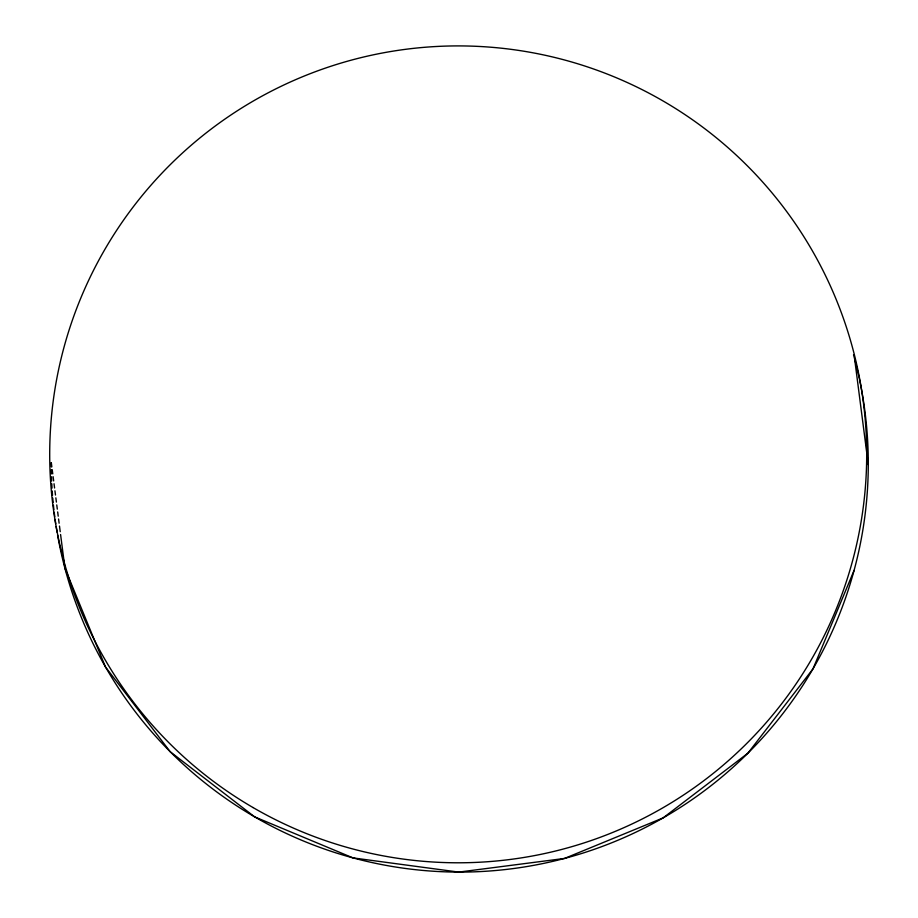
<?xml version="1.0" encoding="UTF-8"?>
<svg xmlns="http://www.w3.org/2000/svg" width="918" height="918" viewBox="0 0 918 918"><rect width="100%" height="100%" fill="white"/><g stroke="black" fill="none" stroke-linecap="round" stroke-linejoin="round"><path stroke-width="1.38" d="M854.084 570.388L813.027 668.797L747.883 753.219L663.106 817.904L564.478 858.456L458.725 872.1L353.028 857.905L254.619 816.848L170.186 751.716L105.49 666.961L64.948 568.345L60.577 534.505M854.647 358.961L868.29 464.715M51.844 466.826L51.305 462.592A408.499 408.441 -9.7 0 0 51.316 466.814M52.211 469.649L52.762 473.872M53.118 476.694L53.669 480.929M54.036 483.74L54.575 487.974M54.942 490.797L55.482 495.02M55.849 497.843L56.4 502.077M56.755 504.9L57.306 509.123M57.673 511.946L58.213 516.18M58.58 518.991L59.119 523.226M59.486 526.048L60.221 531.683M853.533 354.864A408.499 408.441 -9.7 0 1 549.962 862.013A408.499 408.441 -9.7 0 1 57.582 535.022M57.088 532.199A408.499 408.441 -9.7 0 1 56.17 526.553M55.734 523.719A408.499 408.441 -9.7 0 1 55.126 519.462M54.747 516.616A408.499 408.441 -9.7 0 1 54.208 512.347M53.875 509.501A408.499 408.441 -9.7 0 1 53.416 505.221M53.141 502.375A408.499 408.441 -9.7 0 1 52.751 498.095M52.521 495.238A408.499 408.441 -9.7 0 1 52.211 490.969M52.028 488.112A408.499 408.441 -9.7 0 1 51.798 483.843M51.672 480.998A408.499 408.441 -9.7 0 1 51.511 476.729M51.431 473.895A408.499 408.441 -9.7 0 1 51.339 469.649M253.024 807.542A408.499 408.441 -9.7 0 0 866.695 455.408A408.499 408.441 -9.7 0 0 254.894 100.096A408.499 408.441 -9.7 0 0 253.024 807.542"/></g></svg>
